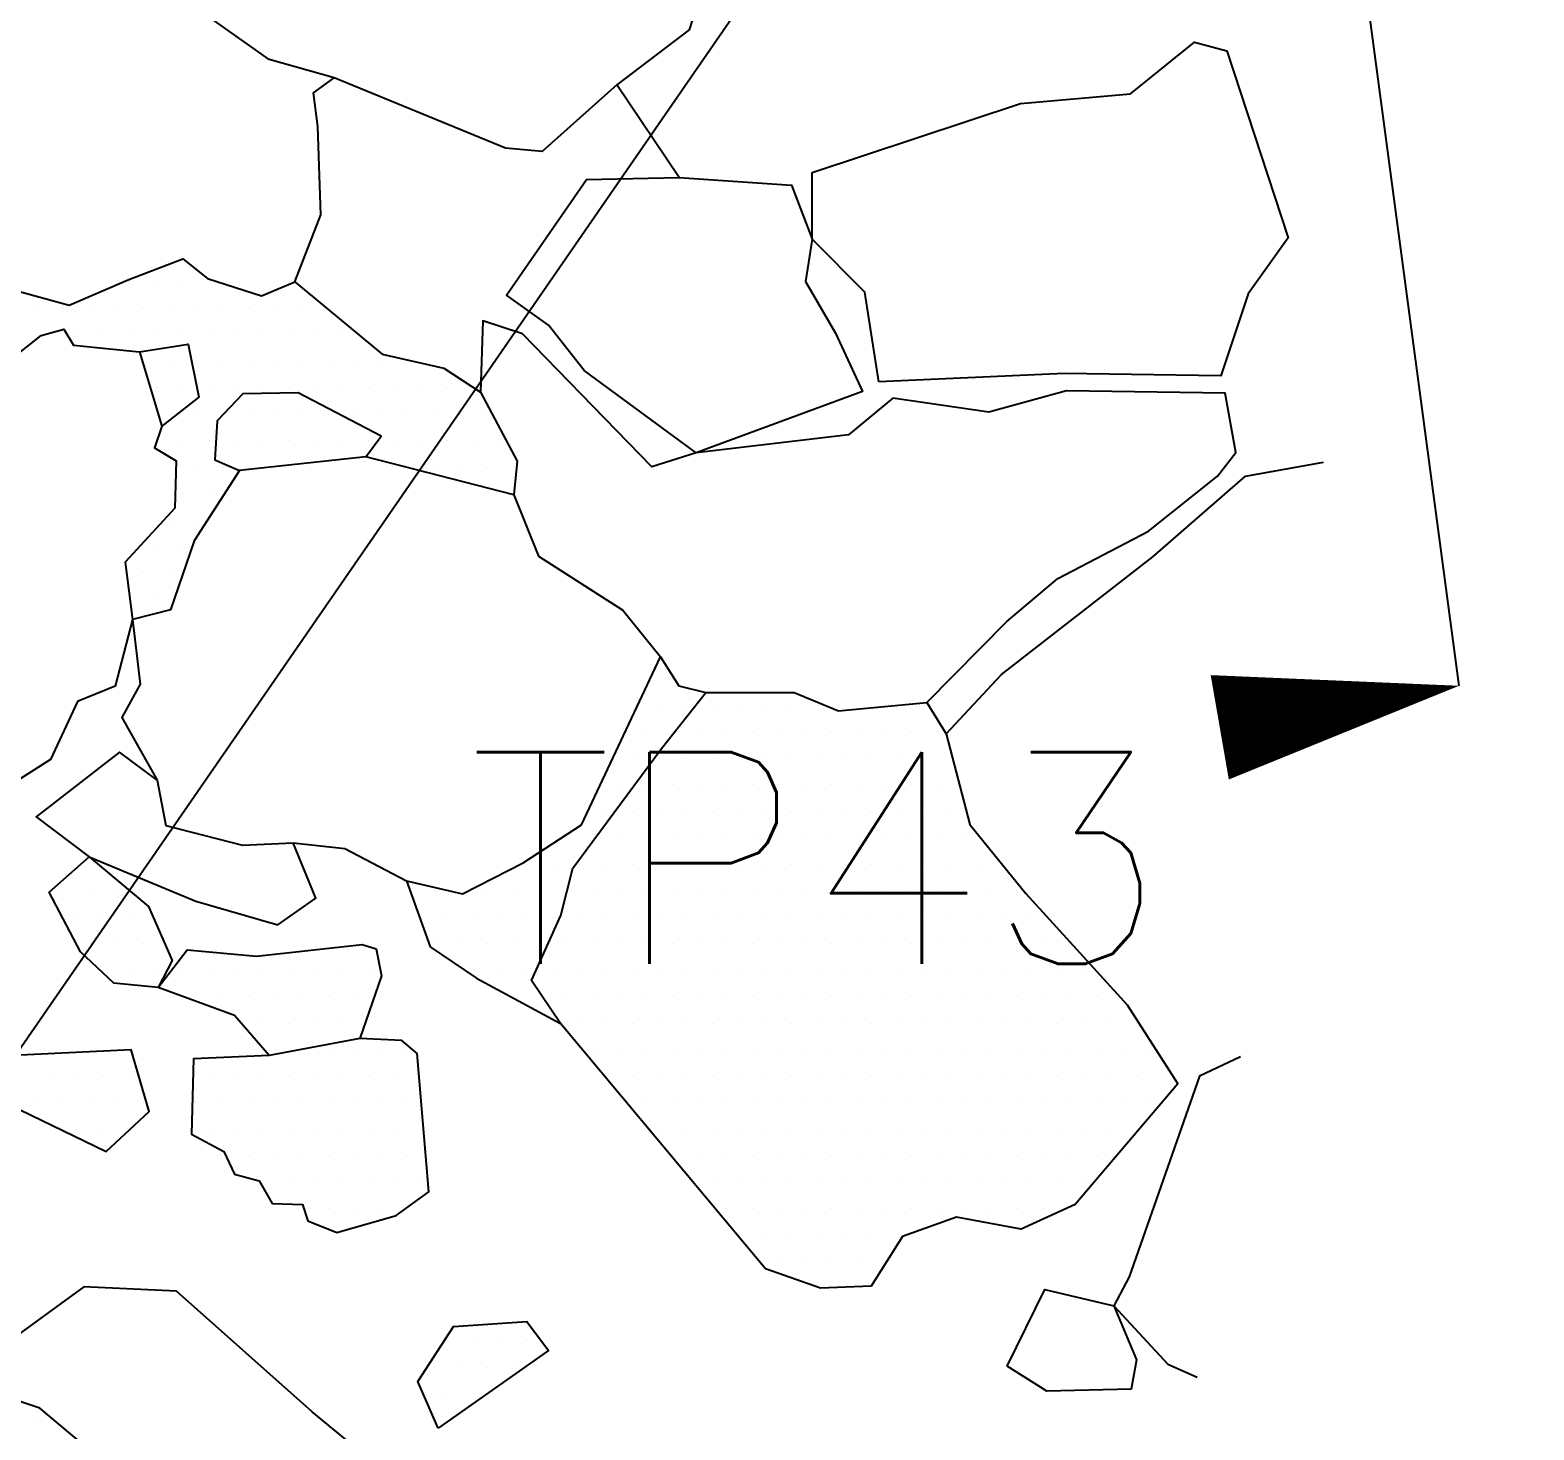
# Model space of a CAD drawing. Header units: metres. Extents: x -0.6 to 1.2, y -19.11 to -15.88.
# Drawn here: x 0.49 to 1.2, y -17.067 to -16.406 of the extents above; entities that cross this region are included whole.
import ezdxf
from ezdxf.enums import TextEntityAlignment as Align

# ---------------------------------------------------------------- set-up
doc = ezdxf.new("R2010")
doc.units = ezdxf.units.M
doc.header["$LTSCALE"] = 25
doc.header["$MEASUREMENT"] = 0
doc.layers.get('0').update_dxf_attribs({"linetype": 'CONTINUOUS'})
for name, color, linetype in [('BEFUND', 1, 'CONTINUOUS'), ('STEINE', 4, 'CONTINUOUS'), ('STEINESCHRAFF', 4, 'CONTINUOUS'), ('TPROFIL', 3, 'CONTINUOUS')]:
    doc.layers.add(name, color=color, linetype=linetype)
doc.styles.get("Standard").update_dxf_attribs({"font": 'txt.shx'})

# ---------------------------------------------------------------- blocks, each defined once
blk = doc.blocks.new('TPFEIL')
at = {"layer": 'TPROFIL'}
blk.add_lwpolyline([(-6.974, -9.1, 5, 0, 0), (0, 0, 0, 0, 0)], format="xyseb", dxfattribs=at)
blk = doc.blocks.new('*X6')
at = {"color": 0}
for p, q in [((53.75, -1652.5), (53.75, -1652.5)), ((55, -1652.5), (55, -1652.5)), ((56.25, -1652.5), (56.25, -1652.5)), ((57.5, -1652.5), (57.5, -1652.5)), ((49.375, -1653.75), (49.375, -1653.75)), ((50.625, -1653.75), (50.625, -1653.75)), ((51.875, -1653.75), (51.875, -1653.75)), ((53.125, -1653.75), (53.125, -1653.75)), ((54.375, -1653.75), (54.375, -1653.75)), ((55.625, -1653.75), (55.625, -1653.75)), ((56.875, -1653.75), (56.875, -1653.75)), ((58.125, -1653.75), (58.125, -1653.75)), ((59.375, -1653.75), (59.375, -1653.75)), ((60.625, -1653.75), (60.625, -1653.75)), ((61.875, -1653.75), (61.875, -1653.75)), ((51.25, -1655), (51.25, -1655)), ((52.5, -1655), (52.5, -1655)), ((53.75, -1655), (53.75, -1655)), ((55, -1655), (55, -1655)), ((56.25, -1655), (56.25, -1655)), ((57.5, -1655), (57.5, -1655)), ((58.75, -1655), (58.75, -1655)), ((60, -1655), (60, -1655)), ((61.25, -1655), (61.25, -1655)), ((62.5, -1655), (62.5, -1655)), ((63.75, -1655), (63.75, -1655)), ((54.375, -1656.25), (54.375, -1656.25)), ((55.625, -1656.25), (55.625, -1656.25)), ((56.875, -1656.25), (56.875, -1656.25)), ((58.125, -1656.25), (58.125, -1656.25)), ((59.375, -1656.25), (59.375, -1656.25)), ((60.625, -1656.25), (60.625, -1656.25)), ((61.875, -1656.25), (61.875, -1656.25)), ((63.125, -1656.25), (63.125, -1656.25)), ((64.375, -1656.25), (64.375, -1656.25)), ((65.625, -1656.25), (65.625, -1656.25)), ((66.875, -1656.25), (66.875, -1656.25)), ((55, -1657.5), (55, -1657.5)), ((56.25, -1657.5), (56.25, -1657.5)), ((57.5, -1657.5), (57.5, -1657.5)), ((58.75, -1657.5), (58.75, -1657.5)), ((60, -1657.5), (60, -1657.5)), ((61.25, -1657.5), (61.25, -1657.5)), ((62.5, -1657.5), (62.5, -1657.5)), ((63.75, -1657.5), (63.75, -1657.5)), ((65, -1657.5), (65, -1657.5)), ((66.25, -1657.5), (66.25, -1657.5)), ((67.5, -1657.5), (67.5, -1657.5)), ((68.75, -1657.5), (68.75, -1657.5)), ((55.625, -1658.75), (55.625, -1658.75)), ((56.875, -1658.75), (56.875, -1658.75)), ((58.125, -1658.75), (58.125, -1658.75)), ((59.375, -1658.75), (59.375, -1658.75)), ((60.625, -1658.75), (60.625, -1658.75)), ((61.875, -1658.75), (61.875, -1658.75)), ((63.125, -1658.75), (63.125, -1658.75)), ((64.375, -1658.75), (64.375, -1658.75)), ((65.625, -1658.75), (65.625, -1658.75)), ((66.875, -1658.75), (66.875, -1658.75)), ((68.125, -1658.75), (68.125, -1658.75)), ((69.375, -1658.75), (69.375, -1658.75)), ((70.625, -1658.75), (70.625, -1658.75)), ((56.25, -1660), (56.25, -1660)), ((57.5, -1660), (57.5, -1660)), ((58.75, -1660), (58.75, -1660)), ((60, -1660), (60, -1660)), ((61.25, -1660), (61.25, -1660)), ((62.5, -1660), (62.5, -1660)), ((63.75, -1660), (63.75, -1660)), ((65, -1660), (65, -1660)), ((66.25, -1660), (66.25, -1660)), ((67.5, -1660), (67.5, -1660)), ((68.75, -1660), (68.75, -1660)), ((70, -1660), (70, -1660)), ((71.25, -1660), (71.25, -1660)), ((56.875, -1661.25), (56.875, -1661.25)), ((58.125, -1661.25), (58.125, -1661.25)), ((59.375, -1661.25), (59.375, -1661.25)), ((66.875, -1661.25), (66.875, -1661.25)), ((68.125, -1661.25), (68.125, -1661.25)), ((69.375, -1661.25), (69.375, -1661.25)), ((70.625, -1661.25), (70.625, -1661.25)), ((71.875, -1661.25), (71.875, -1661.25)), ((56.25, -1662.5), (56.25, -1662.5)), ((57.5, -1662.5), (57.5, -1662.5)), ((55.625, -1663.75), (55.625, -1663.75)), ((56.875, -1663.75), (56.875, -1663.75)), ((55, -1665), (55, -1665)), ((56.25, -1665), (56.25, -1665)), ((54.375, -1666.25), (54.375, -1666.25)), ((55.625, -1666.25), (55.625, -1666.25)), ((55, -1667.5), (55, -1667.5)), ((79.375, -1671.25), (79.375, -1671.25)), ((78.75, -1672.5), (78.75, -1672.5)), ((80, -1672.5), (80, -1672.5)), ((81.25, -1672.5), (81.25, -1672.5)), ((82.5, -1672.5), (82.5, -1672.5)), ((83.75, -1672.5), (83.75, -1672.5)), ((85, -1672.5), (85, -1672.5)), ((86.25, -1672.5), (86.25, -1672.5)), ((90, -1672.5), (90, -1672.5)), ((91.25, -1672.5), (91.25, -1672.5)), ((78.125, -1673.75), (78.125, -1673.75)), ((79.375, -1673.75), (79.375, -1673.75)), ((80.625, -1673.75), (80.625, -1673.75)), ((81.875, -1673.75), (81.875, -1673.75)), ((83.125, -1673.75), (83.125, -1673.75)), ((84.375, -1673.75), (84.375, -1673.75)), ((85.625, -1673.75), (85.625, -1673.75)), ((86.875, -1673.75), (86.875, -1673.75)), ((88.125, -1673.75), (88.125, -1673.75)), ((89.375, -1673.75), (89.375, -1673.75)), ((90.625, -1673.75), (90.625, -1673.75)), ((91.875, -1673.75), (91.875, -1673.75)), ((77.5, -1675), (77.5, -1675)), ((78.75, -1675), (78.75, -1675)), ((80, -1675), (80, -1675)), ((81.25, -1675), (81.25, -1675)), ((82.5, -1675), (82.5, -1675)), ((83.75, -1675), (83.75, -1675)), ((85, -1675), (85, -1675)), ((86.25, -1675), (86.25, -1675)), ((87.5, -1675), (87.5, -1675)), ((88.75, -1675), (88.75, -1675)), ((90, -1675), (90, -1675)), ((91.25, -1675), (91.25, -1675)), ((92.5, -1675), (92.5, -1675)), ((76.875, -1676.25), (76.875, -1676.25)), ((78.125, -1676.25), (78.125, -1676.25)), ((79.375, -1676.25), (79.375, -1676.25)), ((80.625, -1676.25), (80.625, -1676.25)), ((81.875, -1676.25), (81.875, -1676.25)), ((83.125, -1676.25), (83.125, -1676.25)), ((84.375, -1676.25), (84.375, -1676.25)), ((85.625, -1676.25), (85.625, -1676.25)), ((86.875, -1676.25), (86.875, -1676.25)), ((88.125, -1676.25), (88.125, -1676.25)), ((89.375, -1676.25), (89.375, -1676.25)), ((90.625, -1676.25), (90.625, -1676.25)), ((91.875, -1676.25), (91.875, -1676.25)), ((76.25, -1677.5), (76.25, -1677.5)), ((77.5, -1677.5), (77.5, -1677.5)), ((78.75, -1677.5), (78.75, -1677.5)), ((80, -1677.5), (80, -1677.5)), ((81.25, -1677.5), (81.25, -1677.5)), ((82.5, -1677.5), (82.5, -1677.5)), ((83.75, -1677.5), (83.75, -1677.5)), ((85, -1677.5), (85, -1677.5)), ((86.25, -1677.5), (86.25, -1677.5)), ((87.5, -1677.5), (87.5, -1677.5)), ((88.75, -1677.5), (88.75, -1677.5)), ((90, -1677.5), (90, -1677.5)), ((91.25, -1677.5), (91.25, -1677.5)), ((92.5, -1677.5), (92.5, -1677.5)), ((74.375, -1678.75), (74.375, -1678.75)), ((75.625, -1678.75), (75.625, -1678.75)), ((76.875, -1678.75), (76.875, -1678.75)), ((78.125, -1678.75), (78.125, -1678.75)), ((79.375, -1678.75), (79.375, -1678.75)), ((80.625, -1678.75), (80.625, -1678.75)), ((81.875, -1678.75), (81.875, -1678.75)), ((83.125, -1678.75), (83.125, -1678.75)), ((84.375, -1678.75), (84.375, -1678.75)), ((85.625, -1678.75), (85.625, -1678.75)), ((86.875, -1678.75), (86.875, -1678.75)), ((88.125, -1678.75), (88.125, -1678.75)), ((89.375, -1678.75), (89.375, -1678.75)), ((90.625, -1678.75), (90.625, -1678.75)), ((91.875, -1678.75), (91.875, -1678.75)), ((93.125, -1678.75), (93.125, -1678.75)), ((72.5, -1680), (72.5, -1680)), ((73.75, -1680), (73.75, -1680)), ((75, -1680), (75, -1680)), ((76.25, -1680), (76.25, -1680)), ((77.5, -1680), (77.5, -1680)), ((78.75, -1680), (78.75, -1680)), ((80, -1680), (80, -1680)), ((81.25, -1680), (81.25, -1680)), ((82.5, -1680), (82.5, -1680)), ((83.75, -1680), (83.75, -1680)), ((85, -1680), (85, -1680)), ((86.25, -1680), (86.25, -1680)), ((87.5, -1680), (87.5, -1680)), ((88.75, -1680), (88.75, -1680)), ((90, -1680), (90, -1680)), ((91.25, -1680), (91.25, -1680)), ((92.5, -1680), (92.5, -1680)), ((93.75, -1680), (93.75, -1680)), ((50.625, -1681.25), (50.625, -1681.25)), ((51.875, -1681.25), (51.875, -1681.25)), ((53.125, -1681.25), (53.125, -1681.25)), ((68.125, -1681.25), (68.125, -1681.25)), ((70.625, -1681.25), (70.625, -1681.25)), ((71.875, -1681.25), (71.875, -1681.25)), ((73.125, -1681.25), (73.125, -1681.25)), ((74.375, -1681.25), (74.375, -1681.25)), ((75.625, -1681.25), (75.625, -1681.25)), ((76.875, -1681.25), (76.875, -1681.25)), ((78.125, -1681.25), (78.125, -1681.25)), ((79.375, -1681.25), (79.375, -1681.25)), ((80.625, -1681.25), (80.625, -1681.25)), ((81.875, -1681.25), (81.875, -1681.25)), ((83.125, -1681.25), (83.125, -1681.25)), ((84.375, -1681.25), (84.375, -1681.25)), ((85.625, -1681.25), (85.625, -1681.25)), ((86.875, -1681.25), (86.875, -1681.25)), ((88.125, -1681.25), (88.125, -1681.25)), ((89.375, -1681.25), (89.375, -1681.25)), ((90.625, -1681.25), (90.625, -1681.25)), ((91.875, -1681.25), (91.875, -1681.25)), ((93.125, -1681.25), (93.125, -1681.25)), ((94.375, -1681.25), (94.375, -1681.25)), ((95.625, -1681.25), (95.625, -1681.25)), ((51.25, -1682.5), (51.25, -1682.5)), ((52.5, -1682.5), (52.5, -1682.5)), ((53.75, -1682.5), (53.75, -1682.5)), ((67.5, -1682.5), (67.5, -1682.5)), ((68.75, -1682.5), (68.75, -1682.5)), ((70, -1682.5), (70, -1682.5)), ((71.25, -1682.5), (71.25, -1682.5)), ((72.5, -1682.5), (72.5, -1682.5)), ((73.75, -1682.5), (73.75, -1682.5)), ((75, -1682.5), (75, -1682.5)), ((76.25, -1682.5), (76.25, -1682.5)), ((77.5, -1682.5), (77.5, -1682.5)), ((78.75, -1682.5), (78.75, -1682.5)), ((80, -1682.5), (80, -1682.5)), ((81.25, -1682.5), (81.25, -1682.5)), ((82.5, -1682.5), (82.5, -1682.5)), ((83.75, -1682.5), (83.75, -1682.5)), ((85, -1682.5), (85, -1682.5)), ((86.25, -1682.5), (86.25, -1682.5)), ((87.5, -1682.5), (87.5, -1682.5)), ((88.75, -1682.5), (88.75, -1682.5)), ((90, -1682.5), (90, -1682.5)), ((91.25, -1682.5), (91.25, -1682.5)), ((92.5, -1682.5), (92.5, -1682.5)), ((93.75, -1682.5), (93.75, -1682.5)), ((95, -1682.5), (95, -1682.5)), ((96.25, -1682.5), (96.25, -1682.5)), ((51.875, -1683.75), (51.875, -1683.75)), ((53.125, -1683.75), (53.125, -1683.75)), ((54.375, -1683.75), (54.375, -1683.75)), ((68.125, -1683.75), (68.125, -1683.75)), ((69.375, -1683.75), (69.375, -1683.75)), ((70.625, -1683.75), (70.625, -1683.75)), ((71.875, -1683.75), (71.875, -1683.75)), ((73.125, -1683.75), (73.125, -1683.75)), ((74.375, -1683.75), (74.375, -1683.75)), ((75.625, -1683.75), (75.625, -1683.75)), ((76.875, -1683.75), (76.875, -1683.75)), ((78.125, -1683.75), (78.125, -1683.75)), ((79.375, -1683.75), (79.375, -1683.75)), ((80.625, -1683.75), (80.625, -1683.75)), ((81.875, -1683.75), (81.875, -1683.75)), ((83.125, -1683.75), (83.125, -1683.75)), ((84.375, -1683.75), (84.375, -1683.75)), ((85.625, -1683.75), (85.625, -1683.75)), ((86.875, -1683.75), (86.875, -1683.75)), ((88.125, -1683.75), (88.125, -1683.75)), ((89.375, -1683.75), (89.375, -1683.75)), ((90.625, -1683.75), (90.625, -1683.75)), ((91.875, -1683.75), (91.875, -1683.75)), ((93.125, -1683.75), (93.125, -1683.75)), ((94.375, -1683.75), (94.375, -1683.75)), ((95.625, -1683.75), (95.625, -1683.75)), ((96.875, -1683.75), (96.875, -1683.75)), ((98.125, -1683.75), (98.125, -1683.75)), ((52.5, -1685), (52.5, -1685)), ((53.75, -1685), (53.75, -1685)), ((55, -1685), (55, -1685)), ((56.25, -1685), (56.25, -1685)), ((57.5, -1685), (57.5, -1685)), ((58.75, -1685), (58.75, -1685)), ((60, -1685), (60, -1685)), ((61.25, -1685), (61.25, -1685)), ((62.5, -1685), (62.5, -1685)), ((63.75, -1685), (63.75, -1685)), ((65, -1685), (65, -1685)), ((70, -1685), (70, -1685)), ((71.25, -1685), (71.25, -1685)), ((72.5, -1685), (72.5, -1685)), ((73.75, -1685), (73.75, -1685)), ((75, -1685), (75, -1685)), ((76.25, -1685), (76.25, -1685)), ((77.5, -1685), (77.5, -1685)), ((78.75, -1685), (78.75, -1685)), ((80, -1685), (80, -1685)), ((81.25, -1685), (81.25, -1685)), ((82.5, -1685), (82.5, -1685)), ((83.75, -1685), (83.75, -1685)), ((85, -1685), (85, -1685)), ((86.25, -1685), (86.25, -1685)), ((87.5, -1685), (87.5, -1685)), ((88.75, -1685), (88.75, -1685)), ((90, -1685), (90, -1685)), ((91.25, -1685), (91.25, -1685)), ((92.5, -1685), (92.5, -1685)), ((93.75, -1685), (93.75, -1685)), ((95, -1685), (95, -1685)), ((96.25, -1685), (96.25, -1685)), ((97.5, -1685), (97.5, -1685)), ((98.75, -1685), (98.75, -1685)), ((56.875, -1686.25), (56.875, -1686.25)), ((58.125, -1686.25), (58.125, -1686.25)), ((59.375, -1686.25), (59.375, -1686.25)), ((60.625, -1686.25), (60.625, -1686.25)), ((61.875, -1686.25), (61.875, -1686.25)), ((63.125, -1686.25), (63.125, -1686.25)), ((64.375, -1686.25), (64.375, -1686.25)), ((71.875, -1686.25), (71.875, -1686.25)), ((73.125, -1686.25), (73.125, -1686.25)), ((74.375, -1686.25), (74.375, -1686.25)), ((75.625, -1686.25), (75.625, -1686.25)), ((76.875, -1686.25), (76.875, -1686.25)), ((78.125, -1686.25), (78.125, -1686.25)), ((79.375, -1686.25), (79.375, -1686.25)), ((80.625, -1686.25), (80.625, -1686.25)), ((81.875, -1686.25), (81.875, -1686.25)), ((83.125, -1686.25), (83.125, -1686.25)), ((84.375, -1686.25), (84.375, -1686.25)), ((85.625, -1686.25), (85.625, -1686.25)), ((86.875, -1686.25), (86.875, -1686.25)), ((88.125, -1686.25), (88.125, -1686.25)), ((89.375, -1686.25), (89.375, -1686.25)), ((90.625, -1686.25), (90.625, -1686.25)), ((91.875, -1686.25), (91.875, -1686.25)), ((93.125, -1686.25), (93.125, -1686.25)), ((94.375, -1686.25), (94.375, -1686.25)), ((95.625, -1686.25), (95.625, -1686.25)), ((96.875, -1686.25), (96.875, -1686.25)), ((98.125, -1686.25), (98.125, -1686.25)), ((99.375, -1686.25), (99.375, -1686.25)), ((60, -1687.5), (60, -1687.5)), ((61.25, -1687.5), (61.25, -1687.5)), ((62.5, -1687.5), (62.5, -1687.5)), ((63.75, -1687.5), (63.75, -1687.5)), ((75, -1687.5), (75, -1687.5)), ((76.25, -1687.5), (76.25, -1687.5)), ((77.5, -1687.5), (77.5, -1687.5)), ((78.75, -1687.5), (78.75, -1687.5)), ((80, -1687.5), (80, -1687.5)), ((81.25, -1687.5), (81.25, -1687.5)), ((82.5, -1687.5), (82.5, -1687.5)), ((83.75, -1687.5), (83.75, -1687.5)), ((85, -1687.5), (85, -1687.5)), ((86.25, -1687.5), (86.25, -1687.5)), ((87.5, -1687.5), (87.5, -1687.5)), ((88.75, -1687.5), (88.75, -1687.5)), ((90, -1687.5), (90, -1687.5)), ((91.25, -1687.5), (91.25, -1687.5)), ((92.5, -1687.5), (92.5, -1687.5)), ((93.75, -1687.5), (93.75, -1687.5)), ((95, -1687.5), (95, -1687.5)), ((96.25, -1687.5), (96.25, -1687.5)), ((97.5, -1687.5), (97.5, -1687.5)), ((98.75, -1687.5), (98.75, -1687.5)), ((100, -1687.5), (100, -1687.5)), ((101.25, -1687.5), (101.25, -1687.5)), ((60.625, -1688.75), (60.625, -1688.75)), ((61.875, -1688.75), (61.875, -1688.75)), ((63.125, -1688.75), (63.125, -1688.75)), ((64.375, -1688.75), (64.375, -1688.75)), ((65.625, -1688.75), (65.625, -1688.75)), ((66.875, -1688.75), (66.875, -1688.75)), ((75.625, -1688.75), (75.625, -1688.75)), ((76.875, -1688.75), (76.875, -1688.75)), ((78.125, -1688.75), (78.125, -1688.75)), ((79.375, -1688.75), (79.375, -1688.75)), ((80.625, -1688.75), (80.625, -1688.75)), ((81.875, -1688.75), (81.875, -1688.75)), ((83.125, -1688.75), (83.125, -1688.75)), ((84.375, -1688.75), (84.375, -1688.75)), ((85.625, -1688.75), (85.625, -1688.75)), ((86.875, -1688.75), (86.875, -1688.75)), ((88.125, -1688.75), (88.125, -1688.75)), ((89.375, -1688.75), (89.375, -1688.75)), ((90.625, -1688.75), (90.625, -1688.75)), ((91.875, -1688.75), (91.875, -1688.75)), ((93.125, -1688.75), (93.125, -1688.75)), ((94.375, -1688.75), (94.375, -1688.75)), ((95.625, -1688.75), (95.625, -1688.75)), ((96.875, -1688.75), (96.875, -1688.75)), ((98.125, -1688.75), (98.125, -1688.75)), ((99.375, -1688.75), (99.375, -1688.75)), ((100.625, -1688.75), (100.625, -1688.75)), ((101.875, -1688.75), (101.875, -1688.75)), ((50, -1690), (50, -1690)), ((51.25, -1690), (51.25, -1690)), ((52.5, -1690), (52.5, -1690)), ((53.75, -1690), (53.75, -1690)), ((57.5, -1690), (57.5, -1690)), ((58.75, -1690), (58.75, -1690)), ((60, -1690), (60, -1690)), ((61.25, -1690), (61.25, -1690)), ((62.5, -1690), (62.5, -1690)), ((63.75, -1690), (63.75, -1690)), ((65, -1690), (65, -1690)), ((66.25, -1690), (66.25, -1690)), ((76.25, -1690), (76.25, -1690)), ((77.5, -1690), (77.5, -1690)), ((78.75, -1690), (78.75, -1690)), ((80, -1690), (80, -1690)), ((81.25, -1690), (81.25, -1690)), ((82.5, -1690), (82.5, -1690)), ((83.75, -1690), (83.75, -1690)), ((85, -1690), (85, -1690)), ((86.25, -1690), (86.25, -1690)), ((87.5, -1690), (87.5, -1690)), ((88.75, -1690), (88.75, -1690)), ((90, -1690), (90, -1690)), ((91.25, -1690), (91.25, -1690)), ((92.5, -1690), (92.5, -1690)), ((93.75, -1690), (93.75, -1690)), ((95, -1690), (95, -1690)), ((96.25, -1690), (96.25, -1690)), ((97.5, -1690), (97.5, -1690)), ((98.75, -1690), (98.75, -1690)), ((100, -1690), (100, -1690)), ((101.25, -1690), (101.25, -1690)), ((102.5, -1690), (102.5, -1690)), ((49.375, -1691.25), (49.375, -1691.25)), ((50.625, -1691.25), (50.625, -1691.25)), ((51.875, -1691.25), (51.875, -1691.25)), ((53.125, -1691.25), (53.125, -1691.25)), ((54.375, -1691.25), (54.375, -1691.25)), ((56.875, -1691.25), (56.875, -1691.25)), ((58.125, -1691.25), (58.125, -1691.25)), ((59.375, -1691.25), (59.375, -1691.25)), ((60.625, -1691.25), (60.625, -1691.25)), ((61.875, -1691.25), (61.875, -1691.25)), ((63.125, -1691.25), (63.125, -1691.25)), ((64.375, -1691.25), (64.375, -1691.25)), ((65.625, -1691.25), (65.625, -1691.25)), ((66.875, -1691.25), (66.875, -1691.25)), ((78.125, -1691.25), (78.125, -1691.25)), ((79.375, -1691.25), (79.375, -1691.25)), ((80.625, -1691.25), (80.625, -1691.25)), ((81.875, -1691.25), (81.875, -1691.25)), ((83.125, -1691.25), (83.125, -1691.25)), ((84.375, -1691.25), (84.375, -1691.25)), ((85.625, -1691.25), (85.625, -1691.25)), ((86.875, -1691.25), (86.875, -1691.25)), ((88.125, -1691.25), (88.125, -1691.25)), ((89.375, -1691.25), (89.375, -1691.25)), ((90.625, -1691.25), (90.625, -1691.25)), ((91.875, -1691.25), (91.875, -1691.25)), ((93.125, -1691.25), (93.125, -1691.25)), ((94.375, -1691.25), (94.375, -1691.25)), ((95.625, -1691.25), (95.625, -1691.25)), ((96.875, -1691.25), (96.875, -1691.25)), ((98.125, -1691.25), (98.125, -1691.25)), ((99.375, -1691.25), (99.375, -1691.25)), ((100.625, -1691.25), (100.625, -1691.25)), ((101.875, -1691.25), (101.875, -1691.25)), ((51.25, -1692.5), (51.25, -1692.5)), ((52.5, -1692.5), (52.5, -1692.5)), ((53.75, -1692.5), (53.75, -1692.5)), ((57.5, -1692.5), (57.5, -1692.5)), ((58.75, -1692.5), (58.75, -1692.5)), ((60, -1692.5), (60, -1692.5)), ((61.25, -1692.5), (61.25, -1692.5)), ((62.5, -1692.5), (62.5, -1692.5)), ((63.75, -1692.5), (63.75, -1692.5)), ((65, -1692.5), (65, -1692.5)), ((66.25, -1692.5), (66.25, -1692.5)), ((67.5, -1692.5), (67.5, -1692.5)), ((78.75, -1692.5), (78.75, -1692.5)), ((80, -1692.5), (80, -1692.5)), ((81.25, -1692.5), (81.25, -1692.5)), ((82.5, -1692.5), (82.5, -1692.5)), ((83.75, -1692.5), (83.75, -1692.5)), ((85, -1692.5), (85, -1692.5)), ((86.25, -1692.5), (86.25, -1692.5)), ((87.5, -1692.5), (87.5, -1692.5)), ((88.75, -1692.5), (88.75, -1692.5)), ((90, -1692.5), (90, -1692.5)), ((91.25, -1692.5), (91.25, -1692.5)), ((92.5, -1692.5), (92.5, -1692.5)), ((93.75, -1692.5), (93.75, -1692.5)), ((95, -1692.5), (95, -1692.5)), ((96.25, -1692.5), (96.25, -1692.5)), ((97.5, -1692.5), (97.5, -1692.5)), ((98.75, -1692.5), (98.75, -1692.5)), ((100, -1692.5), (100, -1692.5)), ((101.25, -1692.5), (101.25, -1692.5)), ((59.375, -1693.75), (59.375, -1693.75)), ((60.625, -1693.75), (60.625, -1693.75)), ((61.875, -1693.75), (61.875, -1693.75)), ((63.125, -1693.75), (63.125, -1693.75)), ((64.375, -1693.75), (64.375, -1693.75)), ((65.625, -1693.75), (65.625, -1693.75)), ((66.875, -1693.75), (66.875, -1693.75)), ((79.375, -1693.75), (79.375, -1693.75)), ((80.625, -1693.75), (80.625, -1693.75)), ((81.875, -1693.75), (81.875, -1693.75)), ((83.125, -1693.75), (83.125, -1693.75)), ((84.375, -1693.75), (84.375, -1693.75)), ((85.625, -1693.75), (85.625, -1693.75)), ((86.875, -1693.75), (86.875, -1693.75)), ((88.125, -1693.75), (88.125, -1693.75)), ((89.375, -1693.75), (89.375, -1693.75)), ((90.625, -1693.75), (90.625, -1693.75)), ((91.875, -1693.75), (91.875, -1693.75)), ((93.125, -1693.75), (93.125, -1693.75)), ((94.375, -1693.75), (94.375, -1693.75)), ((95.625, -1693.75), (95.625, -1693.75)), ((96.875, -1693.75), (96.875, -1693.75)), ((98.125, -1693.75), (98.125, -1693.75)), ((99.375, -1693.75), (99.375, -1693.75)), ((60, -1695), (60, -1695)), ((61.25, -1695), (61.25, -1695)), ((62.5, -1695), (62.5, -1695)), ((63.75, -1695), (63.75, -1695)), ((65, -1695), (65, -1695)), ((66.25, -1695), (66.25, -1695)), ((67.5, -1695), (67.5, -1695)), ((81.25, -1695), (81.25, -1695)), ((82.5, -1695), (82.5, -1695)), ((83.75, -1695), (83.75, -1695)), ((85, -1695), (85, -1695)), ((86.25, -1695), (86.25, -1695)), ((87.5, -1695), (87.5, -1695)), ((88.75, -1695), (88.75, -1695)), ((90, -1695), (90, -1695)), ((91.25, -1695), (91.25, -1695)), ((92.5, -1695), (92.5, -1695)), ((93.75, -1695), (93.75, -1695)), ((95, -1695), (95, -1695)), ((96.25, -1695), (96.25, -1695)), ((97.5, -1695), (97.5, -1695)), ((98.75, -1695), (98.75, -1695)), ((63.125, -1696.25), (63.125, -1696.25)), ((64.375, -1696.25), (64.375, -1696.25)), ((65.625, -1696.25), (65.625, -1696.25)), ((81.875, -1696.25), (81.875, -1696.25)), ((83.125, -1696.25), (83.125, -1696.25)), ((84.375, -1696.25), (84.375, -1696.25)), ((85.625, -1696.25), (85.625, -1696.25)), ((86.875, -1696.25), (86.875, -1696.25)), ((88.125, -1696.25), (88.125, -1696.25)), ((89.375, -1696.25), (89.375, -1696.25)), ((90.625, -1696.25), (90.625, -1696.25)), ((91.875, -1696.25), (91.875, -1696.25)), ((93.125, -1696.25), (93.125, -1696.25)), ((94.375, -1696.25), (94.375, -1696.25)), ((95.625, -1696.25), (95.625, -1696.25)), ((96.875, -1696.25), (96.875, -1696.25)), ((82.5, -1697.5), (82.5, -1697.5)), ((83.75, -1697.5), (83.75, -1697.5)), ((85, -1697.5), (85, -1697.5)), ((86.25, -1697.5), (86.25, -1697.5)), ((87.5, -1697.5), (87.5, -1697.5)), ((88.75, -1697.5), (88.75, -1697.5)), ((90, -1697.5), (90, -1697.5)), ((84.375, -1698.75), (84.375, -1698.75)), ((85.625, -1698.75), (85.625, -1698.75)), ((86.875, -1698.75), (86.875, -1698.75)), ((88.125, -1698.75), (88.125, -1698.75)), ((89.375, -1698.75), (89.375, -1698.75)), ((68.75, -1702.5), (68.75, -1702.5)), ((70, -1702.5), (70, -1702.5)), ((71.25, -1702.5), (71.25, -1702.5)), ((72.5, -1702.5), (72.5, -1702.5)), ((68.125, -1703.75), (68.125, -1703.75)), ((69.375, -1703.75), (69.375, -1703.75)), ((70.625, -1703.75), (70.625, -1703.75)), ((71.875, -1703.75), (71.875, -1703.75)), ((68.75, -1705), (68.75, -1705)), ((70, -1705), (70, -1705)), ((49.375, -1706.25), (49.375, -1706.25))]:
    blk.add_line(p, q, dxfattribs=at)

msp = doc.modelspace()

# ---------------------------------------------------------------- linework, layer by layer
at = {"layer": 'BEFUND'}
for points in [[(0.79689, -16.47584), (0.7674, -16.43199)], [(1.12082, -17.23155), (1.01306, -17.24555), (0.97251, -17.24555), (0.90102, -17.23755), (0.821, -17.20455), (0.78045, -17.16654), (0.7463, -17.15754), (0.71536, -17.12054), (0.66628, -17.09354), (0.6236, -17.05853), (0.55958, -17.00153), (0.51583, -16.99953), (0.48275, -17.02353), (0.436, -17.03733)]]:
    msp.add_lwpolyline(points, dxfattribs=at)
at = {"layer": 'STEINE'}
for points in [[(0.71489, -16.46199), (0.63392, -16.42877), (0.60337, -16.42007), (0.5372, -16.37312), (0.4751, -16.33025), (0.43588, -16.32154), (0.40128, -16.28481), (0.36567, -16.24452), (0.38864, -16.20583), (0.45182, -16.19827), (0.60058, -16.201), (0.64844, -16.22755), (0.69786, -16.22659), (0.70447, -16.23526), (0.74267, -16.24703), (0.81091, -16.26698), (0.81496, -16.29093), (0.84396, -16.32001), (0.84242, -16.3302), (0.81179, -16.37397), (0.80157, -16.40605), (0.7674, -16.43199), (0.73221, -16.46354), (0.71489, -16.46199)], [(0.48681, -16.3323), (0.46641, -16.3501), (0.46334, -16.36182), (0.40877, -16.4076), (0.38581, -16.43559), (0.37864, -16.46157), (0.39492, -16.48502), (0.40968, -16.49574), (0.4494, -16.51005), (0.45704, -16.51108), (0.45499, -16.52127), (0.50897, -16.53611), (0.53701, -16.52392), (0.56249, -16.51427), (0.5742, -16.52346), (0.59966, -16.53164), (0.61546, -16.52504), (0.62773, -16.49346), (0.62625, -16.45169), (0.62424, -16.43589), (0.63392, -16.42877)], [(0.89102, -16.57225), (0.88445, -16.52996), (0.85952, -16.50496), (0.85956, -16.47338), (0.95793, -16.44089), (1.0099, -16.43637), (1.03999, -16.41196), (1.05526, -16.41605), (1.08419, -16.50422), (1.06531, -16.53069), (1.05253, -16.56939), (0.97866, -16.56828), (0.89102, -16.57225)], [(0.80488, -16.60577), (0.75195, -16.56698), (0.73516, -16.54556), (0.71531, -16.53127), (0.75308, -16.47681), (0.79689, -16.47584), (0.84987, -16.47948), (0.85952, -16.50496), (0.85644, -16.52483), (0.87067, -16.5493), (0.88338, -16.57683), (0.80488, -16.60577)], [(0.61546, -16.52504), (0.65669, -16.55922), (0.68572, -16.56588), (0.70303, -16.57711)], [(0.91376, -16.72359), (0.95151, -16.68543), (0.97548, -16.66508), (1.0183, -16.64271), (1.05094, -16.61677), (1.05961, -16.60558), (1.05455, -16.57755), (0.97966, -16.57644), (0.94297, -16.58658), (0.89764, -16.5799), (0.87673, -16.5972), (0.80488, -16.60577), (0.78399, -16.61236), (0.72293, -16.54962), (0.70409, -16.54349), (0.70303, -16.57711), (0.72031, -16.60974)], [(0.44879, -16.58749), (0.49571, -16.55036), (0.50641, -16.54732), (0.51099, -16.55496), (0.54206, -16.55806), (0.55271, -16.59322), (0.54914, -16.60341), (0.55932, -16.60954), (0.55878, -16.63195), (0.53531, -16.6574), (0.53885, -16.6844), (0.53065, -16.71598), (0.51281, -16.72309), (0.50004, -16.75058), (0.48016, -16.76329), (0.45419, -16.75358), (0.42976, -16.73674), (0.39209, -16.71122), (0.3865, -16.70153), (0.40232, -16.67608), (0.42174, -16.6277), (0.44879, -16.58749)], [(0.54206, -16.55806), (0.56499, -16.55452), (0.57005, -16.57949), (0.55271, -16.59322)], [(0.64898, -16.60761), (0.65613, -16.59794), (0.61693, -16.57751), (0.59094, -16.57799), (0.5787, -16.59071), (0.57766, -16.60905), (0.58937, -16.61416)], [(0.71876, -16.62553), (0.64898, -16.60761), (0.58937, -16.61416), (0.56793, -16.64725), (0.55668, -16.67984), (0.53885, -16.6844), (0.54237, -16.71497), (0.53369, -16.73076), (0.55047, -16.76033), (0.55452, -16.78173), (0.59068, -16.79094), (0.61462, -16.78995), (0.63907, -16.79253), (0.66809, -16.80785), (0.69458, -16.814), (0.72313, -16.79926), (0.75066, -16.78146), (0.78795, -16.70203)], [(0.72031, -16.60974), (0.71876, -16.62553), (0.73044, -16.65458), (0.77015, -16.6801), (0.78795, -16.70203), (0.79659, -16.7158), (0.80933, -16.71887)], [(0.92291, -16.73837), (0.94893, -16.71039), (1.02032, -16.65494), (1.06418, -16.61679), (1.10087, -16.61021)], [(1.03224, -16.90358), (0.98377, -16.96057), (0.95828, -16.97226), (0.92772, -16.96662), (0.90224, -16.97576), (0.88743, -16.99917), (0.86349, -17.00016), (0.83752, -16.99096), (0.74086, -16.87519), (0.72713, -16.8548), (0.74093, -16.82425), (0.74656, -16.80184), (0.78841, -16.74534), (0.80933, -16.71887), (0.8511, -16.71892), (0.87198, -16.72761), (0.91376, -16.72359), (0.92291, -16.73837), (0.93407, -16.78118), (0.96052, -16.81382), (1.00834, -16.86636), (1.03224, -16.90358)], [(0.55047, -16.76033), (0.53265, -16.74706), (0.49339, -16.77758), (0.51833, -16.79646), (0.56874, -16.81741), (0.60744, -16.82866), (0.62529, -16.81595), (0.61462, -16.78995)], [(0.51833, -16.79646), (0.54632, -16.81993), (0.55749, -16.84541), (0.55086, -16.85814), (0.52997, -16.85608), (0.5142, -16.84128), (0.49946, -16.81325), (0.51833, -16.79646)], [(0.66809, -16.80785), (0.67926, -16.83894), (0.70115, -16.85374), (0.74086, -16.87519)], [(0.60329, -16.8903), (0.58701, -16.87143), (0.55086, -16.85814), (0.56463, -16.84033), (0.59724, -16.84343), (0.64717, -16.83788), (0.65379, -16.83993), (0.65632, -16.85267), (0.64609, -16.88221)], [(0.64609, -16.88221), (0.60329, -16.8903), (0.56763, -16.89179), (0.56656, -16.92745), (0.58184, -16.93562), (0.58692, -16.94632), (0.59863, -16.9494), (0.60473, -16.9601), (0.619, -16.96063), (0.62153, -16.96827), (0.63528, -16.9739), (0.66331, -16.96578), (0.67861, -16.95459), (0.67309, -16.88937), (0.66596, -16.88325), (0.64609, -16.88221)], [(0.47592, -16.89065), (0.4703, -16.90848), (0.5263, -16.93555), (0.54671, -16.91673), (0.53808, -16.88768), (0.47592, -16.89065)], [(1.0618, -16.89088), (1.04243, -16.90002), (1.0092, -16.99474), (1.00205, -17.00849), (1.02749, -17.03603), (1.04124, -17.04216)], [(0.95158, -17.03695), (0.96945, -17.0008), (1.00205, -17.00849), (1.01272, -17.03397), (1.01015, -17.04773), (0.97041, -17.0487), (0.95158, -17.03695)], [(0.68306, -17.06617), (0.6734, -17.04425), (0.69025, -17.01829), (0.72489, -17.01578), (0.73507, -17.02955), (0.68306, -17.06617)], [(0.38622, -17.33072), (0.43153, -17.35981), (0.4682, -17.36801), (0.54373, -17.26417), (0.56772, -17.2209), (0.61925, -17.16849), (0.61522, -17.13231), (0.59333, -17.117), (0.57396, -17.12309), (0.49508, -17.05676), (0.436, -17.03733), (0.41152, -17.06175), (0.36455, -17.14321), (0.35587, -17.15797), (0.30686, -17.23382), (0.30022, -17.25419), (0.38622, -17.33072)]]:
    msp.add_lwpolyline(points, dxfattribs=at)
at = {"layer": 'TPROFIL'}
for points in [[(1.16493, -16.71575), (1.08317, -16.10277)], [(1.02304, -16.1088), (0.36822, -17.05711)]]:
    msp.add_lwpolyline(points, dxfattribs=at)

# ---------------------------------------------------------------- block references
at = {"layer": 'STEINESCHRAFF', "xscale": 0.01, "yscale": 0.01, "zscale": 0.01}
msp.add_blockref('*X6', (0, 0), dxfattribs=at)
at = {"layer": 'TPROFIL', "xscale": 0.01, "yscale": 0.01, "zscale": 0.01, "rotation": 317.3111335739633}
msp.add_blockref('TPFEIL', (1.16493, -16.71575), dxfattribs=at)

# ---------------------------------------------------------------- texts
at = {"layer": 'TPROFIL'}
msp.add_text('TP43', height=0.1, dxfattribs=at).set_placement((1.02708, -16.84704), align=Align.RIGHT)

doc.saveas('drawing.dxf')
